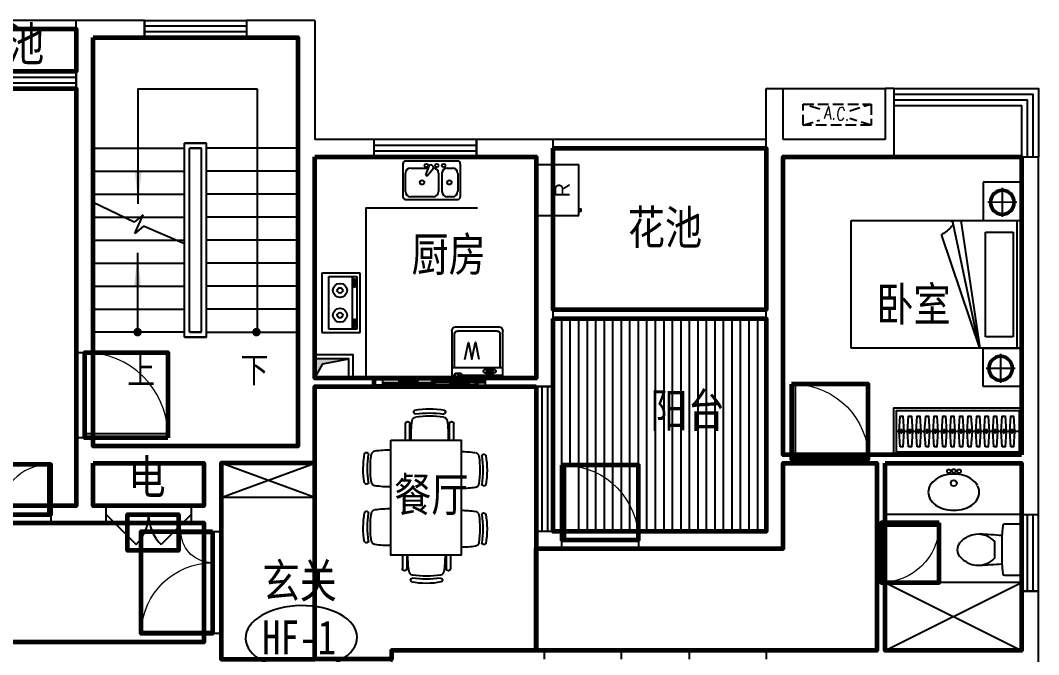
# Model space of a CAD drawing. Extents: x -515648 to -491648, y -675446 to -661846.
# Drawn here: x -503604 to -491648, y -669293 to -661846 of the extents above; entities that cross this region are included whole.
import ezdxf
from ezdxf.enums import TextEntityAlignment as Align

# ---------------------------------------------------------------- set-up
doc = ezdxf.new("R2010")
doc.units = 0
doc.header["$LTSCALE"] = 1000
doc.header["$MEASUREMENT"] = 0
doc.linetypes.add('DASH', pattern=[0.35, 0.25, -0.1])
doc.layers.get('0').update_dxf_attribs({"linetype": 'CONTINUOUS'})
for name, color, linetype in [('BATH', 8, 'CONTINUOUS'), ('F', 8, 'CONTINUOUS'), ('FURNITURE', 8, 'CONTINUOUS'), ('Furniture(家具)', 8, 'CONTINUOUS'), ('KT', 5, 'DASH'), ('Lvtry(厨卫)', 136, 'CONTINUOUS'), ('PUB_TEXT', 7, 'CONTINUOUS'), ('STAIR', 3, 'CONTINUOUS'), ('TOTHER', 223, 'CONTINUOUS'), ('WALL', 2, 'CONTINUOUS'), ('WC', 157, 'CONTINUOUS'), ('WINDOW', 4, 'CONTINUOUS'), ('家具', 8, 'CONTINUOUS'), ('屋顶轮廓阳台', 5, 'CONTINUOUS')]:
    doc.layers.add(name, color=color, linetype=linetype)
for name, color, linetype, lineweight in [('GT_卧室', 1, 'CONTINUOUS', 60), ('GT_卫生间', 5, 'CONTINUOUS', 60), ('GT_厨房', 4, 'CONTINUOUS', 60), ('GT_楼梯', 130, 'CONTINUOUS', 60), ('GT_玄关', 40, 'CONTINUOUS', 60), ('GT_电机房', 210, 'CONTINUOUS', 60), ('GT_花园', 74, 'CONTINUOUS', 60), ('GT_过道', 30, 'CONTINUOUS', 60), ('GT_门', 111, 'CONTINUOUS', 60), ('GT_阳台', 6, 'CONTINUOUS', 60), ('GT_餐厅', 3, 'CONTINUOUS', 60)]:
    doc.layers.add(name, color=color, linetype=linetype, lineweight=lineweight)
doc.styles.add('-黑体', font='simhei.ttf', dxfattribs={"width": 0.8})
doc.styles.add('COMPLEX', font='COMPLEX')
doc.styles.add('DIM_FONT', font='ZBTXT.shx', dxfattribs={"width": 0.8})
doc.styles.add('rms', font='zsdz-s.shx', dxfattribs={"width": 0.7})
doc.styles.add('黑体', font='simhei.ttf')

# ---------------------------------------------------------------- blocks, each defined once
blk = doc.blocks.new('_ARROW')
blk.add_solid([(0, 0), (-1, 0.1), (-1, -0.1)])
blk = doc.blocks.new('*U34')
blk.add_line((-970, -275), (470, -275))
for points in [[(-1000, 0), (500, 0), (500, -550), (-1000, -550)], [(-970, -30), (470, -30), (470, -520), (-970, -520)]]:
    blk.add_lwpolyline(points, close=True)
at = {"elevation": 0}
for points in [[(-874, -95), (-862, -275), (-874, -455), (-906, -455), (-918, -275), (-906, -95)], [(-774, -95), (-762, -275), (-774, -455), (-806, -455), (-818, -275), (-806, -95)], [(-674, -95), (-662, -275), (-674, -455), (-706, -455), (-718, -275), (-706, -95)], [(-574, -95), (-562, -275), (-574, -455), (-606, -455), (-618, -275), (-606, -95)], [(-474, -95), (-462, -275), (-474, -455), (-506, -455), (-518, -275), (-506, -95)], [(-374, -95), (-362, -275), (-374, -455), (-406, -455), (-418, -275), (-406, -95)], [(-274, -95), (-262, -275), (-274, -455), (-306, -455), (-318, -275), (-306, -95)], [(-174, -95), (-162, -275), (-174, -455), (-206, -455), (-218, -275), (-206, -95)], [(-74, -95), (-62, -275), (-74, -455), (-106, -455), (-118, -275), (-106, -95)], [(26, -95), (38, -275), (26, -455), (-6, -455), (-18, -275), (-6, -95)], [(126, -95), (138, -275), (126, -455), (94, -455), (82, -275), (94, -95)], [(226, -95), (238, -275), (226, -455), (194, -455), (182, -275), (194, -95)], [(326, -95), (338, -275), (326, -455), (294, -455), (282, -275), (294, -95)], [(426, -95), (438, -275), (426, -455), (394, -455), (382, -275), (394, -95)]]:
    blk.add_lwpolyline(points, close=True, dxfattribs=at)
at = {"ltscale": 15, "elevation": 0}
for points in [[(-894, -255), (-886, -255), (-886, -295), (-894, -295)], [(-794, -255), (-786, -255), (-786, -295), (-794, -295)], [(-694, -255), (-686, -255), (-686, -295), (-694, -295)], [(-594, -255), (-586, -255), (-586, -295), (-594, -295)], [(-494, -255), (-486, -255), (-486, -295), (-494, -295)], [(-394, -255), (-386, -255), (-386, -295), (-394, -295)], [(-294, -255), (-286, -255), (-286, -295), (-294, -295)], [(-194, -255), (-186, -255), (-186, -295), (-194, -295)], [(-94, -255), (-86, -255), (-86, -295), (-94, -295)], [(6, -255), (14, -255), (14, -295), (6, -295)], [(106, -255), (114, -255), (114, -295), (106, -295)], [(206, -255), (214, -255), (214, -295), (206, -295)], [(306, -255), (314, -255), (314, -295), (306, -295)], [(406, -255), (414, -255), (414, -295), (406, -295)]]:
    blk.add_lwpolyline(points, close=True, dxfattribs=at)
blk = doc.blocks.new('A$C01E022E6')
at = {"layer": 'FURNITURE'}
for p, q in [((375, 1664), (375, 1858)), ((427, 1664), (427, 1858)), ((890, 1664), (890, 1858)), ((942, 1664), (942, 1858)), ((412, 314), (412, 159)), ((463, 314), (463, 159)), ((927, 314), (927, 159)), ((979, 314), (979, 159))]:
    blk.add_line(p, q, dxfattribs=at)
blk.add_lwpolyline([(1113, 1664), (289, 1664), (289, 314), (1113, 314)], close=True, dxfattribs=at)
for centre, radius, start, end in [((662, 1076), 957, 79.6214, 100.6257), ((502, 1888), 49.1, 98.5308, 170.3803), ((495, 1995), 23.8, 116.0097, 268.0251), ((658, 849), 1101, 81.4206, 98.5772), ((660, 878), 1107, 81.4608, 98.5749), ((815, 1888), 49, 8.6732, 81.3268), ((821, 1996), 24.7, 275.7106, 57.991), ((401, 1858), 25.9, 360, 180), ((1529, 1731), 1088, 171.2834, 183.52), ((-213, 1732), 1089, 356.4443, 8.6674), ((916, 1858), 25.9, 360, 180), ((941, 1311), 957, 169.3743, 190.3786), ((23, 1478), 23.8, 1.9749, 153.9903), ((1140, 1313), 1107, 171.4251, 188.5392), ((1169, 1315), 1101, 171.4228, 188.5794), ((130, 1471), 49.1, 99.6197, 171.4692), ((287, 444), 1088, 89.8693, 98.7166), ((1135, 464), 1088, 81.2834, 91.174), ((1292, 1491), 49.1, 8.5308, 80.3803), ((253, 1335), 1101, 351.4206, 8.5772), ((1400, 1498), 23.8, 26.0097, 178.0251), ((282, 1333), 1107, 351.4608, 8.5749), ((481, 1331), 957, 349.6214, 10.6257), ((22, 1152), 24.7, 212.009, 354.2894), ((129, 1158), 49, 188.6732, 261.3268), ((286, 2186), 1089, 261.3326, 270.1694), ((1136, 2206), 1089, 268.7882, 278.6674), ((1293, 1178), 49, 278.6732, 351.3268), ((1400, 1172), 24.7, 185.7106, 327.991), ((287, -246), 1088, 89.8693, 98.7166), ((1135, -226), 1088, 81.2834, 91.174), ((1292, 802), 49.1, 8.5308, 80.3803), ((941, 621), 957, 169.3743, 190.3786), ((23, 788), 23.8, 1.9749, 153.9903), ((1140, 624), 1107, 171.4251, 188.5392), ((1169, 625), 1101, 171.4228, 188.5794), ((130, 782), 49.1, 99.6197, 171.4692), ((253, 645), 1101, 351.4206, 8.5772), ((1400, 808), 23.8, 26.0097, 178.0251), ((282, 644), 1107, 351.4608, 8.5749), ((481, 641), 957, 349.6214, 10.6257), ((1293, 489), 49, 278.6732, 351.3268), ((1400, 483), 24.7, 185.7106, 327.991), ((22, 463), 24.7, 212.009, 354.2894), ((129, 469), 49, 188.6732, 261.3268), ((286, 1497), 1089, 261.3326, 270.1694), ((1136, 1517), 1089, 268.7882, 278.6674), ((1566, 287), 1088, 178.5605, 188.7166), ((-176, 286), 1089, 351.3326, 1.4771), ((438, 159), 25.9, 180, 360), ((539, 130), 49.1, 189.6197, 261.4692), ((852, 129), 49, 278.6732, 351.3268), ((953, 159), 25.9, 180, 360), ((532, 23), 23.8, 91.9749, 243.9903), ((699, 941), 957, 259.3743, 280.3786), ((695, 1169), 1101, 261.4228, 278.5794), ((697, 1140), 1107, 261.4251, 278.5392), ((858, 22), 24.7, 302.009, 84.2894)]:
    blk.add_arc(centre, radius, start, end, dxfattribs=at)
blk = doc.blocks.new('A$C421B5896')
at = {"layer": 'WALL', "xscale": -1, "rotation": 90.00209809128175}
blk.add_blockref('A$C01E022E6', (2018, 1422), dxfattribs=at)
blk = doc.blocks.new('双人床3')
for p, q in [((0, 1200), (450, 1200)), ((0, 750), (0, 1200)), ((450, 1200), (450, 750)), ((226, 1134), (226, 794)), ((56, 963), (396, 964)), ((0, 750), (0, -750)), ((450, 750), (0, 750)), ((2000, 750), (0, 750)), ((56, 750), (56, -750)), ((713, 750), (490, -750)), ((807, 720), (507, -709)), ((2000, -750), (2000, 750)), ((98, 613), (98, -616)), ((422, 613), (98, 613)), ((422, -616), (422, 613)), ((490, -750), (936, 575)), ((98, -616), (422, -616)), ((450, -750), (0, -750)), ((0, -750), (0, -1200)), ((0, -750), (2000, -750)), ((0, -750), (2000, -750)), ((0, -750), (170, -750)), ((247, -816), (247, -1156)), ((450, -1200), (450, -750)), ((77, -986), (417, -986)), ((0, -1200), (450, -1200))]:
    blk.add_line(p, q)
for centre, radius in [((226, 964), 150), ((226, 964), 130), ((247, -986), 150), ((247, -986), 130)]:
    blk.add_circle(centre, radius)
for centre, radius, start, end in [((845, 711), 39.3, 98.3142, 235.2303), ((1256, 1096), 602, 223.8941, 237.4565), ((927, 580), 10, 330.9519, 57.4565)]:
    blk.add_arc(centre, radius, start, end)
blk = doc.blocks.new('洗衣机')
for p, q in [((299, 0), (-299, 0)), ((-299, -557), (-299, 0)), ((299, 0), (299, -557)), ((-262, -31), (-299, -31)), ((-262, -30), (-262, -57)), ((-262, -57), (-190, -57)), ((-190, -57), (-190, -30)), ((299, -31), (-190, -31)), ((107, -75), (107, -86)), ((116, -84), (116, -98)), ((172, -84), (116, -84)), ((116, -98), (172, -98)), ((172, -98), (172, -84)), ((186, -76), (186, -86)), ((-299, -126), (299, -126)), ((-267, -125), (-267, -518)), ((267, -125), (267, -518)), ((232, -552), (-232, -552)), ((256, -600), (-256, -600))]:
    blk.add_line(p, q)
for points in [[(72, -82, 0.185158), (77, -93, 0.102042), (93, -105, 0.060862), (115, -112, 0.047173), (144, -115, 0.047173), (174, -112, 0.060862), (195, -105, 0.102042), (212, -93, 0.185158), (217, -82, 0.185158), (212, -71, 0.102042), (195, -58, 0.060862), (174, -51, 0.047173), (144, -49, 0.047173), (115, -51, 0.060862), (93, -58, 0.102042), (77, -71, 0.185158), (72, -82, 0.185158)], [(186, -76, 0.259034), (185, -73, 0.076276), (175, -69, 0.036515), (163, -67, 0.026615), (147, -66, 0.026615), (130, -67, 0.036515), (118, -69, 0.076276), (108, -73, 0.259034), (107, -76, 0.078462), (107, -77, 0.056762)], [(186, -86, 0.259034), (185, -83, 0.076276), (175, -78, 0.036515), (163, -76, 0.026615), (147, -75, 0.026615), (130, -76, 0.036515), (118, -78, 0.076276), (108, -83, 0.259034), (107, -86, 0.259034), (108, -88, 0.056762), (116, -92, 0.036515)], [(172, -93, 0.008736), (175, -93, 0.076276), (185, -88, 0.259034), (186, -86, 0.259034)]]:
    blk.add_lwpolyline(points, format="xyb")
blk.add_lwpolyline([(-146, -219), (-105, -418), (-64, -221), (-22, -421), (16, -221)])
blk.add_circle((-224, -30), 15.2)
for centre, radius, start, end in [((-256, -557), 43.4, 180, 270), ((-232, -518), 34.7, 180, 270), ((232, -518), 34.7, 270, 0), ((256, -557), 43.4, 270, 0)]:
    blk.add_arc(centre, radius, start, end)
blk = doc.blocks.new('A$C0EA120DE')
at = {"layer": 'KT', "linetype": 'DASH', "ltscale": 0.5}
for p, q in [((-908, 63), (-656, -16)), ((-108, 63), (-306, 1)), ((-656, -109), (-908, -187)), ((-306, -126), (-108, -187))]:
    blk.add_line(p, q, dxfattribs=at)
blk.add_lwpolyline([(-908, -187), (-908, 63), (-108, 63), (-108, -187)], close=True, dxfattribs=at)
at = {"layer": 'KT', "linetype": 'DASH', "ltscale": 0.5, "style": 'COMPLEX', "text_generation_flag": 6, "width": 0.8}
blk.add_text('A.C.', height=150, rotation=355, dxfattribs=at).set_placement((-658, -63), align=Align.MIDDLE_RIGHT)
blk = doc.blocks.new('A$C3A193A47')
at = {"layer": '家具', "rotation": 180}
blk.add_blockref('A$C0EA120DE', (-539, 117), dxfattribs=at)
blk = doc.blocks.new('TP6')
blk.add_lwpolyline([(20, -300), (201, -300, 0.388903), (221, -282, 0.043619), (221, 282, 0.388903), (201, 300), (20, 300, 0.414214), (0, 280), (0, -280, 0.414214), (20, -300, 0.414214)], format="xyb")
blk.add_lwpolyline([(623, 157, 0.325454), (314, 96), (314, -96, 0.325454), (623, -157, 0.11195), (728, -76, 0.35994), (728, 76, 0.11195)], format="xyb", close=True)
for centre, start, end in [((822, -7004), 92.6182, 94.7269), ((822, 7004), 265.2731, 267.3818)]:
    blk.add_arc(centre, 7194, start, end)
blk = doc.blocks.new('_E12QMA')
for centre, radius in [((-57, -42), 22.1), ((0, -38), 22.1), ((62, -42), 22.1), ((0, -182), 35.3)]:
    blk.add_circle(centre, radius)
for centre, radius, start, end in [((-31, -396), 316, 106.2949, 125.2119), ((0, -500), 424, 90, 106.2949), ((0, -500), 424, 73.7051, 90), ((31, -396), 316, 54.7881, 73.7051), ((-148, -288), 152, 149.5902, 180), ((-77, -329), 235, 125.2119, 149.5902), ((77, -329), 235, 30.4098, 54.7881), ((148, -288), 152, 360, 390.4098), ((-148, -288), 152, 180, 210.4098), ((148, -288), 152, 329.5902, 360), ((-77, -246), 235, 210.4098, 234.7881), ((-31, -180), 316, 234.7881, 253.7051), ((31, -180), 316, 286.2949, 305.2119), ((77, -246), 235, 305.2119, 329.5902), ((0, -75), 424, 253.7051, 270), ((0, -75), 424, 270, 286.2949)]:
    blk.add_arc(centre, radius, start, end)
at = {"style": 'DIM_FONT', "width": 0.8, "flags": 9}
for tag in ['XSIZE', 'YSIZE']:
    blk.add_attdef(tag, (0, 0), '', height=0.5, dxfattribs=at)
blk = doc.blocks.new('炉')
at = {"layer": 'Lvtry(厨卫)'}
for p, q in [((0, 350), (-450, 350)), ((-450, 350), (-450, -350)), ((-410, -310), (-410, 310)), ((-410, 310), (-80, 310)), ((-403, 205), (-403, 269)), ((-403, 269), (-386, 269)), ((-378, 286), (-388, 286)), ((-386, 269), (-386, 205)), ((-354, -310), (-354, 310)), ((-80, 310), (-80, -310)), ((0, -350), (0, 350)), ((-386, 205), (-403, 205)), ((-377, 194), (-388, 194)), ((-403, -204), (-386, -204)), ((-403, -268), (-403, -204)), ((-378, -187), (-388, -187)), ((-386, -204), (-386, -268)), ((-450, -350), (0, -350)), ((-80, -310), (-410, -310)), ((-386, -268), (-403, -268)), ((-377, -279), (-388, -279))]:
    blk.add_line(p, q, dxfattribs=at)
for centre, radius in [((-213, 146), 82.5), ((-213, 146), 31.6), ((-213, -146), 82.5), ((-213, -146), 31.6)]:
    blk.add_circle(centre, radius, dxfattribs=at)
for centre, radius, start, end in [((-357, 262), 41.3, 148.0894, 165.5369), ((-305, 249), 94.4, 165.5369, 167.5389), ((-388, 282), 4.03, 90, 148.0894), ((-388, 282), 4.03, 31.9106, 90), ((-420, 262), 41.3, 14.4631, 31.9106), ((-471, 249), 94.4, 6.0983, 14.4631), ((-378, 282), 4.03, 31.9106, 90), ((-554, 240), 177, 0, 6.0983), ((-554, 240), 177, 353.9017, 0), ((-409, 262), 41.3, 14.4631, 31.9106), ((-461, 249), 94.4, 6.0983, 14.4631), ((-543, 240), 177, 0, 6.0983), ((-543, 240), 177, 353.9017, 0), ((-357, 218), 41.3, 198.9155, 211.9106), ((-388, 198), 4.03, 211.9106, 270), ((-388, 198), 4.03, 270, 328.0894), ((-420, 218), 41.3, 328.0894, 345.5369), ((-471, 231), 94.4, 345.5369, 353.9017), ((-378, 198), 4.03, 252.0546, 270), ((-378, 198), 4.03, 270, 328.0894), ((-409, 218), 41.3, 328.0894, 345.5369), ((-461, 231), 94.4, 345.5369, 353.9017), ((-357, -211), 41.3, 148.0894, 165.5369), ((-305, -224), 94.4, 165.5369, 167.5389), ((-388, -191), 4.03, 90, 148.0894), ((-388, -191), 4.03, 31.9106, 90), ((-420, -211), 41.3, 14.4631, 31.9106), ((-471, -224), 94.4, 6.0983, 14.4631), ((-378, -191), 4.03, 31.9106, 90), ((-554, -233), 177, 0, 6.0983), ((-554, -233), 177, 353.9017, 0), ((-409, -211), 41.3, 14.4631, 31.9106), ((-461, -224), 94.4, 6.0983, 14.4631), ((-543, -233), 177, 0, 6.0983), ((-543, -233), 177, 353.9017, 0), ((-357, -255), 41.3, 198.9155, 211.9106), ((-388, -275), 4.03, 211.9106, 270), ((-388, -275), 4.03, 270, 328.0894), ((-420, -255), 41.3, 328.0894, 345.5369), ((-471, -242), 94.4, 345.5369, 353.9017), ((-378, -275), 4.03, 252.0546, 270), ((-378, -275), 4.03, 270, 328.0894), ((-409, -255), 41.3, 328.0894, 345.5369), ((-461, -242), 94.4, 345.5369, 353.9017)]:
    blk.add_arc(centre, radius, start, end, dxfattribs=at)
blk = doc.blocks.new('洗手池5')
at = {"layer": 'F'}
for p, q in [((307, 0), (-307, 0)), ((-338, -31), (-338, -419)), ((-245, -82), (-40, -82)), ((-31, -59), (-70, -163)), ((-53, -173), (18, -87)), ((-2, -48), (12, -57)), ((184, -82), (245, -82)), ((338, -419), (338, -31)), ((-307, -358), (-307, -143)), ((-70, -163), (-53, -173)), ((82, -143), (82, -358)), ((123, -358), (123, -143)), ((307, -143), (307, -358)), ((-307, -450), (307, -450)), ((20, -419), (-245, -419)), ((245, -419), (184, -419))]:
    blk.add_line(p, q, dxfattribs=at)
for centre, radius in [((-61, -51), 20.5), ((61, -51), 20.5), ((143, -51), 20.5), ((-112, -251), 25.6), ((210, -251), 25.6)]:
    blk.add_circle(centre, radius, dxfattribs=at)
for centre, radius, start, end in [((-307, -31), 30.7, 90, 180), ((307, -31), 30.7, 0, 90), ((-245, -143), 61.4, 90, 180), ((-12, -66), 20.5, 60, 159.4623), ((2, -74), 20.5, 320.5377, 60), ((20, -143), 61.4, 0, 90), ((184, -143), 61.4, 90, 180), ((245, -143), 61.4, 0, 90), ((-245, -358), 61.4, 180, 270), ((20, -358), 61.4, 270, 0), ((184, -358), 61.4, 180, 270), ((245, -358), 61.4, 270, 0), ((-307, -419), 30.7, 180, 270), ((307, -419), 30.7, 270, 0)]:
    blk.add_arc(centre, radius, start, end, dxfattribs=at)
blk = doc.blocks.new('12314325')
at = {"layer": 'TOTHER'}
blk.add_hatch(color=256, dxfattribs=at).paths.add_polyline_path([(2867103, -449822), (2867010, -449656), (2867010, -449881), (2867410, -449881)])
blk.add_line((2867460, -449656), (2867010, -449656), dxfattribs=at)
for points in [[(2867410, -449656), (2867410, -449881), (2867010, -449881), (2867010, -449656)], [(2867460, -449656), (2867460, -449931), (2867010, -449931), (2867010, -449656)], [(2867010, -449656), (2867103, -449822), (2867410, -449881)]]:
    blk.add_lwpolyline(points, dxfattribs=at)
blk = doc.blocks.new('冰箱')
for p, q in [((0, 0), (600, 0)), ((0, 0), (0, -500)), ((600, 0), (600, -500)), ((0, -500), (600, -500))]:
    blk.add_line(p, q)
blk.add_lwpolyline([(50, -500), (50, -530), (75, -530), (75, -500)])
at = {"linetype": 'ByBlock', "style": 'rms'}
blk.add_text('R', height=175, rotation=0, dxfattribs=at).set_placement((213, -393))
blk = doc.blocks.new('$TCHSYS$WIN2D')
for p, q in [((-0.5, 0.5), (0.5, 0.5)), ((-0.5, 0.5), (-0.5, -0.5)), ((0.5, 0.5), (0.5, -0.5)), ((0.5, 0.1667), (-0.5, 0.1667)), ((0.5, -0.1667), (-0.5, -0.1667)), ((-0.5, -0.5), (0.5, -0.5))]:
    blk.add_line(p, q)
blk = doc.blocks.new('$DorLib2D$00000025')
at = {"const_width": 0.02}
for points in [[(0.481, -0.0014), (0.481, 0.6906)], [(-0.481, 0.0014), (-0.481, 0.3084)]]:
    blk.add_lwpolyline(points, dxfattribs=at)
at = {"lineweight": 13}
for centre, radius, start, end in [((0.5046, -0.0019), 0.6987, 91.93969, 179.72377), ((-0.5008, 0.0026), 0.3067, 359.78987, 85.75083)]:
    blk.add_arc(centre, radius, start, end, dxfattribs=at)
blk = doc.blocks.new('$DorLib2D$00000001')
for p, q in [((0.45, 0.975), (0.5, 0.975)), ((0.45, 0), (0.45, 0.975)), ((0.5, 0), (0.5, 0.975)), ((0.5, 0), (0.45, 0))]:
    blk.add_line(p, q)
at = {"lineweight": 13}
blk.add_arc((0.475, 0), 0.975, 91.4693, 180, dxfattribs=at)
blk = doc.blocks.new('$DorLib2D$00000116')
at = {"color": 0}
for p, q in [((-0.5, 0), (-0.146, 0.354)), ((0.5, 0), (0.146, 0.354))]:
    blk.add_line(p, q, dxfattribs=at)
for centre, start, end in [((-0.5, 0), 0, 45), ((0.5, 0), 135, 180)]:
    blk.add_arc(centre, 0.5, start, end, dxfattribs=at)
blk = doc.blocks.new('$DorLib2D$00000131')
at = {"color": 0, "linetype": 'Continuous'}
for p, q in [((-0.5, 0.125), (-0.5, 0)), ((0.0192, 0.125), (-0.5, 0.125)), ((0.0192, 0), (0.0192, 0.125)), ((0.15, 0.125), (0.2319, 0.1973)), ((0.35, 0.125), (0.15, 0.125)), ((0.2319, 0.1973), (0.2319, 0.125)), ((-0.5, 0), (0.0192, 0)), ((-0.024, 0), (0.5, 0)), ((-0.024, -0.125), (-0.024, 0)), ((0.5, 0), (0.5, -0.125)), ((-0.35, -0.125), (-0.15, -0.125)), ((-0.2319, -0.1973), (-0.2319, -0.125)), ((-0.15, -0.125), (-0.2319, -0.1973)), ((0.5, -0.125), (-0.024, -0.125))]:
    blk.add_line(p, q, dxfattribs=at)
blk = doc.blocks.new('$WINLIB2D$00000001')
for p, q in [((-0.5, 0.5), (0.5, 0.5)), ((-0.5, 0.5), (-0.5, -0.5)), ((0.5, -0.5), (0.5, 0.5)), ((0.5, 0.1667), (-0.5, 0.1667)), ((0.5, -0.1667), (-0.5, -0.1667)), ((-0.5, -0.5), (0.5, -0.5))]:
    blk.add_line(p, q)
blk = doc.blocks.new('$DorLib2D$00000002')
for p, q in [((-0.5, 0), (-0.5, 0.4875)), ((-0.475, 0.4875), (-0.5, 0.4875)), ((-0.475, 0), (-0.475, 0.4875)), ((0.475, 0), (0.475, 0.4875)), ((0.475, 0.4875), (0.5, 0.4875)), ((0.5, 0), (0.5, 0.4875)), ((-0.5, 0), (-0.475, 0)), ((0.5, 0), (0.475, 0))]:
    blk.add_line(p, q)
at = {"lineweight": 13}
for centre, start, end in [((-0.4875, 0), 0, 88.53072), ((0.4875, 0), 91.46928, 180)]:
    blk.add_arc(centre, 0.4875, start, end, dxfattribs=at)

msp = doc.modelspace()

# ---------------------------------------------------------------- hatches: boundary and pattern name
at = {"layer": 'F'}
h = msp.add_hatch(dxfattribs=at)
h.set_pattern_fill('_USER', color=256, scale=100, angle=90, style=0, pattern_type=0)
h.set_pattern_definition([(90, (2958953.38, 33887.6), (100, 6e-15), [])])
h.paths.add_polyline_path([(-497103, -667068), (-497103, -667068), (-497148, -667068), (-497148, -667846), (-497248, -667846), (-497248, -667496), (-497248, -665696), (-497248, -665346), (-494848, -665346), (-494848, -666946), (-494848, -667846), (-496253, -667846, 0.37382)])
h.paths.add_polyline_path([(-496253, -667846), (-497103, -667846), (-497103, -667068, -0.37382)], flags=17)
h.paths.add_polyline_path([(-495360, -666779), (-496250, -666779), (-496250, -666192), (-495360, -666192)], flags=24)

# ---------------------------------------------------------------- linework, layer by layer
at = {"layer": 'FURNITURE'}
for p, q in [((-499548, -664046, 0), (-498238, -664046, 0)), ((-499548, -664046, 0), (-499548, -666046, 0)), ((-500148, -667446, 0), (-501248, -667046, 0)), ((-501248, -667446, 0), (-500148, -667046, 0)), ((-500148, -667046, 0), (-500148, -667446, 0)), ((-500148, -667446, 0), (-501248, -667446, 0)), ((-491848, -668446, 0), (-493448, -668446, 0)), ((-493448, -669246, 0), (-491848, -668446, 0)), ((-493448, -668446, 0), (-491848, -669246, 0))]:
    msp.add_line(p, q, dxfattribs=at)
at = {"layer": 'GT_卧室'}
msp.add_lwpolyline([(-491848, -666946), (-494648, -666946), (-494648, -663446), (-491848, -663446), (-491848, -666946)], dxfattribs=at)
at = {"layer": 'GT_卫生间'}
msp.add_lwpolyline([(-493448, -667046), (-491848, -667046), (-491848, -669246), (-493448, -669246), (-493448, -667046)], dxfattribs=at)
at = {"layer": 'GT_厨房'}
msp.add_lwpolyline([(-500148, -663446), (-497548, -663446), (-497548, -666046), (-500148, -666046), (-500148, -663446)], dxfattribs=at)
at = {"layer": 'GT_楼梯'}
msp.add_lwpolyline([(-502748, -662046), (-500348, -662046), (-500348, -666846), (-502748, -666846), (-502748, -662046)], dxfattribs=at)
at = {"layer": 'GT_玄关', "elevation": 0}
msp.add_lwpolyline([(-500148, -667046), (-501248, -667046), (-501248, -669346), (-500148, -669346), (-500148, -667046)], dxfattribs=at)
at = {"layer": 'GT_电机房'}
msp.add_lwpolyline([(-502748, -667046), (-501448, -667046), (-501448, -667546), (-502748, -667546), (-502748, -667046)], dxfattribs=at)
at = {"layer": 'GT_花园'}
for points in [[(-504748, -661946), (-502948, -661946), (-502948, -662446), (-504748, -662446), (-504748, -661946)], [(-497348, -663346), (-494848, -663346), (-494848, -665246), (-497348, -665246), (-497348, -663346)]]:
    msp.add_lwpolyline(points, dxfattribs=at)
at = {"layer": 'GT_过道'}
for points in [[(-504748, -662646), (-502948, -662646), (-502948, -667546), (-504748, -667546), (-504748, -662646)], [(-497548, -668046), (-494648, -668046), (-494648, -667046), (-493548, -667046), (-493548, -669246), (-497548, -669246), (-497548, -668046)], [(-505848, -667746), (-501448, -667746), (-501448, -669146), (-505848, -669146), (-505848, -667746)]]:
    msp.add_lwpolyline(points, dxfattribs=at)
at = {"layer": 'GT_门'}
for points in [[(-501873, -666746), (-502848, -666746), (-502848, -665746), (-501873, -665746), (-501873, -666746)], [(-498248, -666046), (-498248, -666146), (-499448, -666146), (-499448, -666046), (-498248, -666046)], [(-494548, -666118), (-494548, -666996), (-493648, -666996), (-493648, -666118), (-494548, -666118)], [(-504448, -667061), (-504448, -667646), (-503248, -667646), (-503248, -667061), (-504448, -667061)], [(-497248, -667068), (-497248, -667946), (-496348, -667946), (-496348, -667068), (-497248, -667068)], [(-502172, -668070), (-502348, -668070), (-502348, -667646), (-501748, -667646), (-501748, -668070), (-502172, -668070)], [(-492815, -667746), (-493498, -667746), (-493498, -668446), (-492815, -668446), (-492815, -667746)], [(-501349, -667846), (-501348, -669046), (-502184, -669046), (-502184, -667846), (-501348, -667846)]]:
    msp.add_lwpolyline(points, dxfattribs=at)
at = {"layer": 'GT_阳台'}
msp.add_lwpolyline([(-497348, -665346), (-494848, -665346), (-494848, -667846), (-497348, -667846), (-497348, -665346)], dxfattribs=at)
at = {"layer": 'GT_餐厅'}
msp.add_lwpolyline([(-497548, -666146), (-497548, -669246), (-499248, -669246), (-499248, -669346), (-500148, -669346), (-500148, -666146), (-497548, -666146)], dxfattribs=at)
at = {"layer": 'PUB_TEXT', "extrusion": (0, 0, -1)}
msp.add_ellipse((-500305, -669094, 0), major_axis=(655, 8), ratio=0.575668, dxfattribs=at)
at = {"layer": 'STAIR'}
for p, q in [((-500825, -662649, 0), (-500825, -665506, 0)), ((-502748, -663346, 0), (-501678, -663346, 0)), ((-501678, -663286, 0), (-501418, -663286, 0)), ((-501678, -665566, 0), (-501678, -663286, 0)), ((-501418, -663286, 0), (-501678, -663286, 0)), ((-501618, -663346, 0), (-501478, -663346, 0)), ((-501618, -665506, 0), (-501618, -663346, 0)), ((-501478, -663346, 0), (-501618, -663346, 0)), ((-501478, -665506, 0), (-501478, -663346, 0)), ((-501418, -665566, 0), (-501418, -663286, 0)), ((-500348, -663346, 0), (-501418, -663346, 0)), ((-502748, -663616, 0), (-501678, -663616, 0)), ((-500348, -663616, 0), (-501418, -663616, 0)), ((-502748, -663886, 0), (-501678, -663886, 0)), ((-500348, -663886, 0), (-501418, -663886, 0)), ((-502267, -664215, 0), (-502748, -663984, 0)), ((-502748, -664156, 0), (-501678, -664156, 0)), ((-502164, -664129, 0), (-502267, -664215, 0)), ((-502260, -664349, 0), (-502164, -664129, 0)), ((-500348, -664156, 0), (-501418, -664156, 0)), ((-502157, -664263, 0), (-502260, -664349, 0)), ((-501678, -664471, 0), (-502157, -664263, 0)), ((-502748, -664426, 0), (-501678, -664426, 0)), ((-500348, -664426, 0), (-501418, -664426, 0)), ((-502748, -664696, 0), (-501678, -664696, 0)), ((-500348, -664696, 0), (-501418, -664696, 0)), ((-502748, -664966, 0), (-501678, -664966, 0)), ((-500348, -664966, 0), (-501418, -664966, 0)), ((-502748, -665236, 0), (-501678, -665236, 0)), ((-500348, -665236, 0), (-501418, -665236, 0)), ((-501678, -665506, 0), (-502748, -665506, 0)), ((-501418, -665566, 0), (-501678, -665566, 0)), ((-501678, -665566, 0), (-501418, -665566, 0)), ((-501478, -665506, 0), (-501618, -665506, 0)), ((-501618, -665506, 0), (-501478, -665506, 0)), ((-501418, -665506, 0), (-500348, -665506, 0))]:
    msp.add_line(p, q, dxfattribs=at)
at = {"layer": 'STAIR', "elevation": 0}
for points in [[(-502221, -664001), (-502221, -662649), (-500825, -662649)], [(-502228, -664577), (-502228, -665506)]]:
    msp.add_lwpolyline(points, dxfattribs=at)
at = {"layer": 'STAIR', "const_width": 50, "elevation": 0}
for points in [[(-502253, -665506, 1), (-502203, -665506, 1)], [(-500857, -665506, 1), (-500807, -665506, 1)]]:
    msp.add_lwpolyline(points, format="xyb", close=True, dxfattribs=at)
at = {"layer": 'WALL'}
for p, q in [((-502148, -661846), (-502948, -661846)), ((-502948, -662446), (-502948, -661846)), ((-502148, -662046), (-502148, -661846)), ((-500148, -661846), (-500948, -661846)), ((-500948, -661846), (-500948, -662046)), ((-500148, -661846), (-500148, -663246)), ((-502748, -662046), (-502148, -662046)), ((-502748, -662546), (-502748, -662046)), ((-500948, -662046), (-500348, -662046)), ((-500348, -662046), (-500348, -663346)), ((-502948, -662446), (-502948, -662646)), ((-502748, -665746), (-502748, -662546)), ((-502948, -662646), (-502948, -665746)), ((-494848, -663346), (-494848, -662646)), ((-494848, -662646), (-494648, -662646)), ((-494648, -663246), (-494648, -662646)), ((-493448, -662646), (-493448, -663246)), ((-493348, -662646), (-493448, -662646)), ((-493348, -662646), (-493348, -663446)), ((-500348, -663346), (-500348, -666046)), ((-499448, -663246), (-500148, -663246)), ((-499448, -663446), (-499448, -663246)), ((-497348, -663246), (-498248, -663246)), ((-498248, -663246), (-498248, -663446)), ((-497348, -666046), (-497348, -663246)), ((-494848, -666946), (-494848, -663346)), ((-493448, -663246), (-494648, -663246)), ((-500148, -663446), (-499448, -663446)), ((-500148, -663446), (-500148, -666046)), ((-498248, -663446), (-497548, -663446)), ((-497548, -666046), (-497548, -663446)), ((-494648, -666946), (-494648, -663446)), ((-493348, -663446), (-494648, -663446)), ((-491848, -666946), (-491848, -663446)), ((-491848, -663446), (-491648, -663446)), ((-491648, -666946), (-491648, -663446)), ((-502948, -665746), (-502748, -665746)), ((-500348, -666046), (-500348, -666846)), ((-499348, -666046), (-500148, -666046)), ((-499348, -666146), (-499348, -666046)), ((-497548, -666046), (-498148, -666046)), ((-498148, -666046), (-498148, -666146)), ((-497348, -666146), (-497348, -666046)), ((-500148, -666146), (-499348, -666146)), ((-500148, -666146), (-500148, -667046)), ((-498148, -666146), (-497548, -666146)), ((-497548, -666146), (-497348, -666146)), ((-502748, -666746), (-502948, -666746)), ((-502948, -666746), (-502948, -666946)), ((-502748, -666846), (-502748, -666746)), ((-501348, -666846), (-502748, -666846)), ((-500348, -666846), (-501348, -666846)), ((-502948, -667546), (-502948, -666946)), ((-502748, -667546), (-502748, -667046)), ((-501448, -667046), (-502748, -667046)), ((-501448, -667546), (-501448, -667046)), ((-500148, -667046), (-501248, -667046)), ((-501248, -667646), (-501248, -667046)), ((-494848, -667846), (-494848, -666946)), ((-494548, -666946), (-494648, -666946)), ((-494648, -667046), (-494548, -667046)), ((-494648, -668046), (-494648, -667046)), ((-494548, -667046), (-494548, -666946)), ((-493548, -666946), (-493648, -666946)), ((-493648, -666946), (-493648, -667046)), ((-493648, -667046), (-493548, -667046)), ((-493548, -666946), (-491848, -666946)), ((-493548, -667046), (-493548, -667746)), ((-493448, -667746), (-493448, -667046)), ((-493448, -667046), (-491848, -667046)), ((-491848, -667046), (-491848, -667646)), ((-491648, -667646), (-491648, -666946)), ((-502948, -667546), (-503248, -667546)), ((-503248, -667546), (-503248, -667746)), ((-502598, -667546), (-502748, -667546)), ((-502598, -667746), (-502598, -667546)), ((-501448, -667546), (-501598, -667546)), ((-501598, -667546), (-501598, -667746)), ((-501248, -667846), (-501248, -667646)), ((-491848, -667646), (-491648, -667646)), ((-503248, -667746), (-502848, -667746)), ((-502848, -667746), (-502598, -667746)), ((-501598, -667746), (-501448, -667746)), ((-501448, -667746), (-501448, -667846)), ((-493548, -667746), (-493448, -667746)), ((-501448, -667846), (-501248, -667846)), ((-497348, -667846), (-497548, -667846)), ((-497548, -667846), (-497548, -668046)), ((-497248, -667846), (-497348, -667846)), ((-497248, -668046), (-497248, -667846)), ((-494848, -667846), (-496348, -667846)), ((-496348, -667846), (-496348, -668046)), ((-497548, -668046), (-497248, -668046)), ((-496348, -668046), (-494648, -668046)), ((-493448, -668446), (-493548, -668446)), ((-493548, -668446), (-493548, -669246)), ((-493448, -669246), (-493448, -668446)), ((-491648, -668546), (-491848, -668546)), ((-491848, -668546), (-491848, -669246)), ((-491648, -669246), (-491648, -668546)), ((-501248, -669046), (-501448, -669046)), ((-501448, -669046), (-501448, -669146)), ((-501248, -669346), (-501248, -669046)), ((-501448, -669146), (-503648, -669146)), ((-499248, -669246), (-499248, -672946)), ((-497448, -669246), (-499248, -669246)), ((-497448, -669346), (-497448, -669246)), ((-496448, -669246), (-496548, -669246)), ((-496548, -669246), (-496548, -669346)), ((-495748, -669246), (-496448, -669246)), ((-495748, -669346), (-495748, -669246)), ((-494748, -669246), (-494848, -669246)), ((-494848, -669246), (-494848, -669346)), ((-494748, -669246), (-493548, -669246)), ((-493448, -669246), (-491848, -669246)), ((-491648, -670446), (-491648, -669246))]:
    msp.add_line(p, q, dxfattribs=at)
at = {"layer": 'WINDOW'}
for p, q in [((-493348, -663446, 0), (-491848, -663446, 0)), ((-501598, -667546, 0), (-502598, -667546, 0)), ((-501598, -667746, 0), (-502598, -667746, 0)), ((-493448, -668446, 0), (-493448, -667746, 0)), ((-501448, -669046, 0), (-501448, -667846, 0)), ((-496348, -667846, 0), (-497248, -667846, 0))]:
    msp.add_line(p, q, dxfattribs=at)
at = {"layer": 'WINDOW', "elevation": 0}
for points in [[(-493348, -662646), (-491648, -662646), (-491648, -663446)], [(-493348, -662712), (-491714, -662712), (-491714, -663446)], [(-493348, -662779), (-491781, -662779), (-491781, -663446)], [(-493348, -662846), (-491848, -662846), (-491848, -663446)]]:
    msp.add_lwpolyline(points, dxfattribs=at)
at = {"layer": '家具'}
msp.add_line((-491848, -667646, 0), (-493448, -667646, 0), dxfattribs=at)
at = {"layer": '屋顶轮廓阳台'}
for p, q in [((-502948, -661846, 0), (-504748, -661846, 0)), ((-502948, -661946, 0), (-504748, -661946, 0)), ((-494648, -662646, 0), (-493448, -662646, 0)), ((-494848, -663246, 0), (-497348, -663246, 0)), ((-494848, -663346, 0), (-497348, -663346, 0)), ((-494848, -665246, 0), (-497348, -665246, 0)), ((-494848, -665346, 0), (-497348, -665346, 0))]:
    msp.add_line(p, q, dxfattribs=at)

# ---------------------------------------------------------------- block references
at = {"layer": 'BATH', "rotation": 180}
msp.add_blockref('TP6', (-491848, -668061, 0), dxfattribs=at)
at = {"layer": 'FURNITURE', "rotation": 269.9979019046247}
msp.add_blockref('A$C421B5896', (-499562, -666422, 0), dxfattribs=at)
at = {"layer": 'Furniture(家具)', "xscale": -1}
msp.add_blockref('双人床3', (-491848, -664946, 0), dxfattribs=at)
at = {"layer": 'Furniture(家具)', "rotation": 180}
msp.add_blockref('*U34', (-492848, -666946, 0), dxfattribs=at)
at = {"layer": 'KT'}
msp.add_blockref('A$C3A193A47', (-493983, -663132, 0), dxfattribs=at)
at = {"layer": 'Lvtry(厨卫)'}
msp.add_blockref('洗手池5', (-498776, -663498, 0), dxfattribs=at)
at = {"layer": 'Lvtry(厨卫)', "rotation": 180}
msp.add_blockref('炉', (-500064, -665162, 0), dxfattribs=at)
at = {"layer": 'Lvtry(厨卫)', "xscale": -1, "rotation": 180}
msp.add_blockref('洗衣机', (-498238, -666046, 0), dxfattribs=at)
at = {"layer": 'STAIR', "xscale": -400, "yscale": 400, "zscale": 400}
for p, rotation in [((-502221, -664001, 0), 90), ((-502228, -664577, 0), 270)]:
    msp.add_blockref('_ARROW', p, dxfattribs=dict(at, rotation=rotation))
at = {"layer": 'TOTHER', "xscale": -1, "rotation": 180}
msp.add_blockref('12314325', (-3367157, -1115702, 0), dxfattribs=at)
at = {"layer": 'WC', "rotation": 90}
msp.add_blockref('冰箱', (-497548, -664136, 0), dxfattribs=at)
at = {"layer": 'WINDOW'}
for name, p, xscale, yscale, zscale, rotation in [('$TCHSYS$WIN2D', (-501548, -661946), 1200, 200, 1200, 359.9999999999179), ('$WINLIB2D$00000001', (-503848, -662546), 1800, 200, 1800, 180.0000000019009), ('$TCHSYS$WIN2D', (-498848, -663346), -1200, -200, -1200, 2.9443756e-09), ('$DorLib2D$00000001', (-502848, -666246), -1000, -1000, -1000, 89.99999999791405), ('$DorLib2D$00000131', (-498748, -666096), 1200, -100, 1200, 359.9999999999857), ('$TCHSYS$WIN2D', (-497448, -666996), 1699.99999990291, -200, 1699.99999990291, 90.00000000002808), ('$DorLib2D$00000001', (-494098, -666996), -900, 900, -900, 6.67011e-11), ('$DorLib2D$00000002', (-503848, -667646), -1200, -1200, -1200, 180), ('$DorLib2D$00000001', (-496798, -667946), 900, -900, 900, 179.9999999908891), ('$DorLib2D$00000116', (-502098, -667646), 1000, 1000, 1000, 179.9999999999377), ('$TCHSYS$WIN2D', (-491748, -668096), 900, 200, 900, 89.999999999942), ('$DorLib2D$00000001', (-493498, -668096), 700, -700, 700, 89.9999999999884), ('$DorLib2D$00000025', (-501348, -668446), -1200, 1200, -1200, 89.9999999978822)]:
    msp.add_blockref(name, p, dxfattribs=dict(at, xscale=xscale, yscale=yscale, zscale=zscale, rotation=rotation))
at = {"layer": '家具', "extrusion": (0, 0, -1), "xscale": -1, "zscale": -1}
msp.add_blockref('_E12QMA', (492644, -667098, 0), dxfattribs=at)

# ---------------------------------------------------------------- texts
at = {"layer": 'PUB_TEXT', "style": '黑体', "width": 0.8}
for s, p in [('花池', (-504197, -662323, 0)), ('花池', (-496472, -664477, 0)), ('厨房', (-499012, -664792, 0)), ('卧室', (-493553, -665377, 0)), ('阳台', (-496204, -666624, 0)), ('餐厅', (-499215, -667613, 0))]:
    msp.add_text(s, height=400, dxfattribs=at).set_placement(p)
for s, height, p in [('上', 300, (-502185, -666112, 0)), ('下', 300, (-500855, -666098, 0)), ('电', 400, (-502117, -667407, 0)), ('玄关', 400, (-500324, -668626, 0))]:
    msp.add_text(s, height=height, dxfattribs=at).set_placement(p, align=Align.CENTER)
at = {"layer": 'PUB_TEXT', "style": '-黑体', "width": 0.8}
msp.add_text('HF-1', height=400, rotation=0, dxfattribs=at).set_placement((-500767, -669290, 0))

doc.saveas('drawing.dxf')
